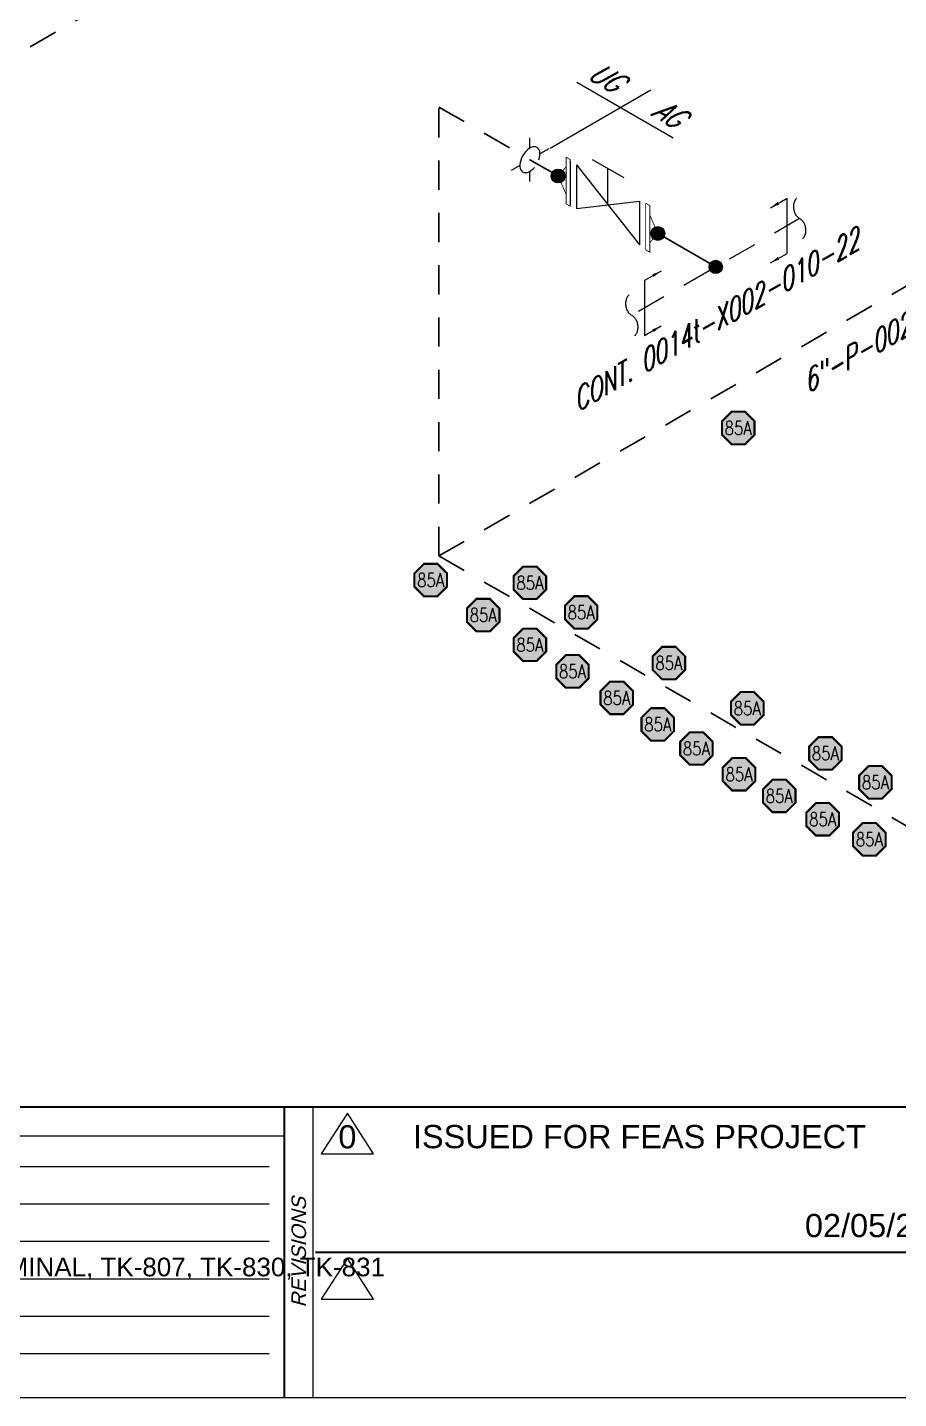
# Model space of a CAD drawing. Header units: inches. Extents: x 0.1 to 17.4, y 0.1 to 11.4.
# Drawn here: x 6.4 to 10.14, y 0.25 to 6.14 of the extents above; entities that cross this region are included whole.
import ezdxf
from ezdxf.enums import TextEntityAlignment as Align

# ---------------------------------------------------------------- set-up
doc = ezdxf.new("R2010")
doc.units = ezdxf.units.IN
doc.header["$MEASUREMENT"] = 0
doc.linetypes.add('HIDDEN2', pattern=[0.1875, 0.125, -0.0625])
for name, color, linetype in [('3', 1, 'Continuous'), ('BORDER', 3, 'Continuous'), ('BORDERTEXT', 7, 'Continuous'), ('COMP', 1, 'Continuous'), ('Continuation', 7, 'Continuous'), ('DL', 20, 'Continuous'), ('FITTINGS', 4, 'Continuous'), ('PART_PCML', 7, 'Continuous'), ('PIPE-ANNO', 150, 'HIDDEN2'), ('TEXT', 7, 'Continuous'), ('UNAS.PIPE', 251, 'Continuous'), ('WELD POINTS', 41, 'Continuous'), ('Welds', 7, 'Continuous')]:
    doc.layers.add(name, color=color, linetype=linetype)
doc.layers.add('PIPE', color=7, linetype='Continuous', lineweight=30)
doc.styles.add('FEASStandard', font='arial.ttf')
doc.styles.add('PART_Standard', font='romans', dxfattribs={"width": 0.8, "height": 0.09})
doc.styles.add('Richmond', font='arial.ttf')
doc.styles.add('SIMPLEX', font='ROMANS')
doc.dimstyles.new('Richmond', dxfattribs={"dimtxt": 0.18, "dimasz": 0.18, "dimexe": 0.18, "dimexo": 0.0625, "dimgap": 0.09, "dimtad": 0, "dimtih": 1, "dimtoh": 1, "dimdec": 4, "dimzin": 0, "dimdsep": 46, "dimtxsty": 'Richmond', "dimcen": 0.09, "dimadec": 0, "dimazin": 0, "dimtfac": 1, "dimtdec": 4, "dimtofl": 0, "dimtmove": 0, "dimatfit": 3, "dimfxl": 1, "dimtolj": 1, "dimtzin": 0, "dimarcsym": 0})

# ---------------------------------------------------------------- blocks, each defined once
blk = doc.blocks.new('Border')
blk.add_line((5.4322, 1.2439), (7.435, 1.2439))
for points in [[(5.4296, 1.0829), (7.435, 1.0829)], [(5.1365, 0.9222), (7.435, 0.9222)], [(4.9824, 0.7615), (7.435, 0.7615)], [(4.8221, 0.6009), (7.435, 0.6009)], [(4.9467, 0.4404), (7.435, 0.4404)]]:
    blk.add_lwpolyline(points)
at = {"layer": 'BORDER'}
for p, q in [((7.625, 0.25), (7.625, 1.5)), ((7.5, 1.375), (0.25, 1.375))]:
    blk.add_line(p, q, dxfattribs=at)
at = {"layer": 'BORDER', "const_width": 0.005}
blk.add_lwpolyline([(0.25, 0.25), (17.25, 0.25), (17.25, 11.25), (0.25, 11.25)], close=True, dxfattribs=at)
at = {"layer": 'BORDER', "const_width": 0.00833}
for points in [[(17.25, 1.5), (0.25, 1.5)], [(7.5, 0.25), (7.5, 1.5)], [(7.6336, 0.875), (10.375, 0.875)]]:
    blk.add_lwpolyline(points, dxfattribs=at)
at = {"layer": 'BORDERTEXT', "style": 'FEASStandard', "oblique": 15}
blk.add_text('REVISIONS', height=0.0625, rotation=90, dxfattribs=at).set_placement((7.5625, 0.875), align=Align.MIDDLE)
blk = doc.blocks.new('BORDER TEXT')
at = {"layer": 'BORDERTEXT'}
for tag, p, height, style in [('API_PIPE_CLASS', (5.4645, 1.2542), 0.08, 'Richmond'), ('MATERIAL1', (12.263, 1.2111), 0.08, 'Richmond'), ('P&ID_#1', (0.25, 1.0831), 0.0625, 'FEASStandard'), ('LINE_#1', (1.4866, 1.0831), 0.0625, 'FEASStandard'), ('CVX_PIPE_SPEC', (5.4619, 1.0932), 0.08, 'Richmond'), ('MATERIAL2', (12.263, 1.0395), 0.08, 'Richmond'), ('OP_TEMP', (5.1687, 0.9325), 0.08, 'Richmond'), ('P&ID_#2', (0.25, 0.9224), 0.0625, 'FEASStandard'), ('LINE_#2', (1.4866, 0.9224), 0.0625, 'FEASStandard'), ('MATERIAL3', (12.263, 0.868), 0.08, 'Richmond'), ('FROM', (5.0146, 0.7718), 0.08, 'Richmond'), ('P&ID_#3', (0.25, 0.7617), 0.0625, 'FEASStandard'), ('LINE_#3', (1.4866, 0.7617), 0.0625, 'FEASStandard'), ('MATERIAL4', (12.263, 0.6965), 0.08, 'Richmond'), ('P&ID_#4', (0.25, 0.601), 0.0625, 'FEASStandard'), ('LINE_#4', (1.4866, 0.601), 0.0625, 'FEASStandard'), ('TO', (4.8543, 0.6112), 0.08, 'Richmond'), ('MATERIAL5', (12.263, 0.5249), 0.08, 'Richmond'), ('MISC', (4.9789, 0.4506), 0.08, 'Richmond'), ('P&ID_#5', (0.25, 0.4403), 0.0625, 'FEASStandard'), ('LINE_#5', (1.4866, 0.4403), 0.0625, 'FEASStandard'), ('INSULATION', (12.9278, 0.4142), 0.0625, 'FEASStandard'), ('P&ID_#6', (0.25, 0.2796), 0.0625, 'FEASStandard'), ('LINE_#6', (1.4866, 0.2796), 0.0625, 'FEASStandard'), ('PWHT', (12.9278, 0.2806), 0.0625, 'FEASStandard')]:
    blk.add_attdef(tag, p, '', height=height, dxfattribs=dict(at, style=style))
at = {"layer": 'BORDERTEXT', "style": 'FEASStandard'}
for tag, p in [('DR.BY', (11.075, 0.5625)), ('DR.BY_DATE', (11.95, 0.5625)), ('CHK_BY', (11.075, 0.3542)), ('CHK._BY_DATE', (11.95, 0.3542))]:
    blk.add_attdef(tag, text='', height=0.1, dxfattribs=at).set_placement(p, align=Align.MIDDLE_CENTER)
at = {"layer": 'BORDERTEXT', "style": 'PART_Standard', "width": 0.8}
for tag, p in [('PLANT_NUMBER', (13.9375, 0.3836)), ('SYSTEM_NUMBER', (14.8125, 0.3836)), ('CIRCUIT_NUMBER', (15.6875, 0.3836)), ('SHEET_NUMBER', (16.5, 0.3836)), ('REVISION', (17.0625, 0.3836))]:
    blk.add_attdef(tag, text='', height=0.15, dxfattribs=at).set_placement(p, align=Align.MIDDLE_CENTER)
blk = doc.blocks.new('3_VALVE_FLANGE_GATE_30')
at = {"color": 0, "linetype": 'ByBlock', "lineweight": -2}
blk.add_wipeout([(-0.1624, -0.1875), (-0.1353, -0.1719), (0, 0), (0.1353, -0.0156), (0.1624, 0), (0.1624, 0.1875), (0.1353, 0.1719), (0, 0), (-0.1353, 0.0156), (-0.1624, 0)], dxfattribs=at)
for p, q in [((0.0677, 0.1953), (-0.0677, 0.1172)), ((0.1624, 0.1875), (0.1624, 0)), ((0.1353, 0.1719), (-0.1353, -0.1719)), ((0, 0), (0, 0.1563)), ((0.1353, 0.1719), (0.1353, -0.0156)), ((-0.1624, 0), (-0.1624, -0.1875)), ((-0.1353, 0.0156), (-0.1353, -0.1719)), ((0.1353, -0.0156), (-0.1353, 0.0156))]:
    blk.add_line(p, q, dxfattribs=at)
blk = doc.blocks.new('AM9A04')
at = {"const_width": 0.01}
blk.add_lwpolyline([(-0.05, -0.144), (-0.15, 0.087), (-0.05, 0.202)], dxfattribs=at)
at = {"linetype": 'Continuous', "const_width": 0.01}
blk.add_lwpolyline([(0, -0.289), (0, 0.289), (-0.05, 0.318), (-0.05, -0.26)], close=True, dxfattribs=at)
blk = doc.blocks.new('A09')
at = {"layer": 'Welds'}
h = blk.add_hatch(color=256, dxfattribs=at)
h.dxf.hatch_style = 1
h.paths.add_polyline_path([(-0.03, 0, 1), (0.03, 0, 1)])
blk.add_circle((0, 0), 0.03, dxfattribs=at)
blk = doc.blocks.new('*U16')
blk.add_wipeout([(0.052, -0.03), (0.0173, -0.07), (0.0173, -0.1101), (0, -0.1001), (0, 0.1001), (0.0173, 0.0901), (0.0173, 0.05)]).dxf.layer = 'COMP'
at = {"layer": '3', "zscale": 0.65}
blk.add_blockref('A09', (0.052, -0.03), dxfattribs=at)
at = {"layer": 'COMP', "xscale": 0.3466300616258731, "yscale": 0.3466300616258731, "zscale": 0.3466300616258731, "rotation": 180}
blk.add_blockref('AM9A04', (0, 0), dxfattribs=at)
blk = doc.blocks.new('1_BREAK-PIPE_PIPE_00')
at = {"color": 0, "linetype": 'ByBlock', "lineweight": -2}
for centre, major_axis in [((-0.03, 0.092), (0, -0.101)), ((0.03, -0.092), (0, 0.101))]:
    blk.add_ellipse(centre, major_axis=major_axis, ratio=0.711978, start_param=0.427466, end_param=3.141593, dxfattribs=at)
blk = doc.blocks.new('1_Tilde_00')
at = {"layer": 'PIPE-ANNO', "xscale": -0.5000000000000001, "yscale": 0.5, "zscale": 0.5}
blk.add_blockref('1_BREAK-PIPE_PIPE_00', (0, 0), dxfattribs=at)
blk = doc.blocks.new('2_WELD_SINGLE_00')
at = {"linetype": 'ByBlock', "lineweight": -2}
h = blk.add_hatch(color=0, dxfattribs=at)
edge = h.paths.add_edge_path()
edge.add_arc((0, 0), 0.0143, 0, 360)
at = {"color": 0, "linetype": 'ByBlock', "lineweight": -2}
blk.add_circle((0, 0), 0.0143, dxfattribs=at)
blk = doc.blocks.new('AG UG SYMBOL')
blk.add_wipeout([(0, 0), (-0.0315, -0.0546), (0.0315, -0.0546)]).dxf.layer = 'FITTINGS'
at = {"layer": 'FITTINGS', "linetype": 'ByBlock', "lineweight": -2}
for p, q in [((-0.0812, 0.0469), (-0.0433, 0.025)), ((0.0812, 0.0469), (0.0433, 0.025)), ((-0.0433, -0.025), (-0.0812, -0.0469)), ((0.0433, -0.025), (0.0812, -0.0469))]:
    blk.add_line(p, q, dxfattribs=at)
at = {"layer": 'FITTINGS'}
blk.add_ellipse((0, 0), major_axis=(-0.0612, 0), ratio=0.57735, start_param=5.03414, end_param=10.673824, dxfattribs=at)
blk = doc.blocks.new('*U30')
at = {"layer": 'PIPE-ANNO', "linetype": 'Continuous'}
for p, q in [((0.0866, 0.05), (0.5196, 0.3)), ((0.2019, 0.3334), (0.6155, 0.0946))]:
    blk.add_line(p, q, dxfattribs=at)
at = {"layer": 'TEXT', "style": 'PART_Standard', "oblique": 30, "width": 0.8}
blk.add_attdef('SPEC_2_30/30', text='', height=0.09, rotation=330, dxfattribs=at).set_placement((0.6215, 0.1335), align=Align.RIGHT)
blk.add_attdef('SPEC_1_30/30', (0.2416, 0.3528), '', height=0.09, rotation=330, dxfattribs=at)
blk = doc.blocks.new('1_Cont_30')
at = {"layer": 'Continuation', "style": 'PART_Standard', "oblique": 30, "width": 0.8}
blk.add_attdef('CONT', (0, 0), '', height=0.09, rotation=30, dxfattribs=at)
blk = doc.blocks.new('PART_PCML')
blk.add_hatch(color=0).paths.add_polyline_path([(-0.0699, -0.029), (-0.029, -0.0699), (0.029, -0.0699), (0.0699, -0.029), (0.0699, 0.029), (0.029, 0.0699), (-0.029, 0.0699), (-0.0699, 0.029)])
at = {"color": 7, "const_width": 0.009}
blk.add_lwpolyline([(-0.0699, 0.029), (-0.029, 0.0699), (0.029, 0.0699), (0.0699, 0.029), (0.0699, -0.029), (0.029, -0.0699), (-0.029, -0.0699), (-0.0699, -0.029), (-0.0699, 0.029), (-0.029, 0.0699)], dxfattribs=at)
at = {"color": 18, "true_color": 0x000000}
blk.add_lwpolyline([(-0.029, 0.0699), (-0.0699, 0.029), (-0.0699, -0.029), (-0.029, -0.0699), (0.029, -0.0699), (0.0699, -0.029), (0.0699, 0.029), (0.029, 0.0699)], close=True, dxfattribs=at)
at = {"color": 7, "true_color": 0xffffff, "style": 'SIMPLEX', "width": 0.8, "flags": 1}
for tag, p in [('CIRCUIT', (-0.0939, 0.0889)), ('DM', (-0.0527, -0.1332)), ('TYPE', (-0.0749, -0.2043))]:
    blk.add_attdef(tag, p, '', height=0.0586, dxfattribs=at)
at = {"color": 7, "true_color": 0xffffff, "style": 'SIMPLEX', "width": 0.8}
blk.add_attdef('DMDISP', text='', height=0.0586, dxfattribs=at).set_placement((0, 0), align=Align.MIDDLE_CENTER)
blk = doc.blocks.new('1_Text_30')
at = {"layer": 'TEXT', "style": 'PART_Standard', "oblique": 30, "width": 0.8}
blk.add_attdef('TEXT', (0, 0), '', height=0.09, rotation=30, dxfattribs=at)
blk = doc.blocks.new('*U48')
at = {"color": 20, "linetype": 'ByBlock', "ltscale": 0.7}
blk.add_line((0.0541, 0.1498), (0.0541, -0.0873), dxfattribs=at)
for points in [[(0.1257, 0.191), (0.0541, 0.1498)], [(0.1257, -0.0459), (0.0541, -0.0873)]]:
    blk.add_leader(points, dimstyle='Richmond', override={"dimasz": 0.04, "dimgap": 0.09, "dimtad": 0}, dxfattribs=at)
blk = doc.blocks.new('*U47')
at = {"color": 20, "linetype": 'ByBlock', "ltscale": 0.7}
blk.add_line((-0.0541, -0.1498), (-0.0541, 0.0873), dxfattribs=at)
for points in [[(-0.1257, 0.0459), (-0.0541, 0.0873)], [(-0.1257, -0.191), (-0.0541, -0.1498)]]:
    blk.add_leader(points, dimstyle='Richmond', override={"dimasz": 0.04, "dimgap": 0.09, "dimtad": 0}, dxfattribs=at)

msp = doc.modelspace()

# ---------------------------------------------------------------- linework, layer by layer
at = {"layer": 'BORDERTEXT'}
for points in [[(7.7717, 1.474), (7.6588, 1.2984), (7.8845, 1.2984)], [(7.7717, 0.849), (7.6588, 0.6734), (7.8845, 0.6734)]]:
    msp.add_lwpolyline(points, close=True, dxfattribs=at)
at = {"layer": 'PIPE', "linetype": 'HIDDEN2'}
for p, q in [((8.1651, 3.87), (8.1651, 5.8002)), ((8.1651, 5.8002), (8.5566, 5.5742)), ((8.5566, 5.5742), (8.678, 5.5041)), ((8.1651, 3.87), (11.2334, 2.0986))]:
    msp.add_line(p, q, dxfattribs=at)
at = {"layer": 'PIPE'}
msp.add_line((8.678, 5.5041), (9.3558, 5.1128), dxfattribs=at)

# ---------------------------------------------------------------- block references
msp.add_blockref('1_Text_30', (9.7495, 4.5674)).add_auto_attribs({'TEXT': '6"-P-0027-15A'})
at = {"layer": 'BORDER'}
msp.add_blockref('Border', (0, 0), dxfattribs=at)
at = {"layer": 'BORDERTEXT'}
ref = msp.add_blockref('BORDER TEXT', (0, 0), dxfattribs=at)
ref.add_attrib('FROM', '14b CRUDE BARGE TERMINAL, TK-807, TK-830, TK-831', (5.0146, 0.7718), dxfattribs={"height": 0.08, "style": 'Richmond'})
at = {"layer": 'DL'}
for name, p in [('*U47', (9.7167, 5.3211)), ('*U48', (8.9949, 4.9044))]:
    msp.add_blockref(name, p, dxfattribs=at)
at = {"layer": 'PART_PCML', "color": 13}
for p in [(9.4524, 4.4202), (8.1299, 3.7659), (8.5568, 3.7542), (8.3558, 3.6155), (8.7771, 3.627), (8.5565, 3.4876), (9.1543, 3.4093), (8.7398, 3.3735), (8.9301, 3.2595), (9.4915, 3.2145), (9.1065, 3.1454), (9.2726, 3.0417), (9.8273, 3.0207), (9.4559, 2.9311), (10.0425, 2.8964), (9.6289, 2.8377), (9.8157, 2.7375), (10.0164, 2.6511)]:
    msp.add_blockref('PART_PCML', p, dxfattribs=at).add_auto_attribs({'DMDISP': '85A'})
at = {"layer": 'UNAS.PIPE', "rotation": 185.5079738379507}
for p in [(9.7167, 5.3211), (8.9949, 4.9044)]:
    msp.add_blockref('1_Tilde_00', p, dxfattribs=at)
at = {"layer": 'WELD POINTS', "xscale": 2, "yscale": 2}
msp.add_blockref('2_WELD_SINGLE_00', (9.3558, 5.1128), dxfattribs=at)

# ---------------------------------------------------------------- texts
at = {"layer": 'BORDERTEXT', "style": 'FEASStandard'}
msp.add_text('ISSUED FOR FEAS PROJECT', height=0.1, dxfattribs=at).set_placement((9.0276, 1.3726), align=Align.MIDDLE_CENTER)
for tag, text, p in [('0', '', (7.7717, 1.3716)), ('02/05/26', '-', (10.0112, 0.9901))]:
    msp.add_attdef(tag, text=text, height=0.1, dxfattribs=at).set_placement(p, align=Align.MIDDLE_CENTER)

# ---------------------------------------------------------------- next in the draw order: block references
at = {"layer": 'FITTINGS', "xscale": -1}
msp.add_blockref('3_VALVE_FLANGE_GATE_30', (8.8924, 5.3803), dxfattribs=at)

# ---------------------------------------------------------------- next in the draw order: block references
at = {"layer": 'COMP', "ltscale": 0.65, "rotation": 180}
msp.add_blockref('*U16', (8.73, 5.4741), dxfattribs=at)
at = {"layer": 'COMP', "ltscale": 0.65}
msp.add_blockref('*U16', (9.0548, 5.2866), dxfattribs=at)

# ---------------------------------------------------------------- next in the draw order: linework, layer by layer
at = {"layer": 'UNAS.PIPE', "linetype": 'HIDDEN2'}
msp.add_line((9.7167, 5.3211), (8.9949, 4.9044), dxfattribs=at)

# ---------------------------------------------------------------- next in the draw order: block references
at = {"layer": 'Continuation'}
msp.add_blockref('1_Cont_30', (8.7598, 4.4888), dxfattribs=at).add_auto_attribs({'CONT': 'CONT. 0014t-X002-010-22'})
at = {"layer": 'FITTINGS', "rotation": 240.0000000000006}
msp.add_blockref('AG UG SYMBOL', (8.5566, 5.5742), dxfattribs=at)

# ---------------------------------------------------------------- next in the draw order: linework, layer by layer
at = {"layer": 'PIPE', "linetype": 'HIDDEN2'}
for p, q in [((8.8545, 7.472), (5.3904, 5.472)), ((8.1651, 3.87), (11.6293, 5.87))]:
    msp.add_line(p, q, dxfattribs=at)

# ---------------------------------------------------------------- next in the draw order: block references
at = {"layer": 'PIPE-ANNO'}
msp.add_blockref('*U30', (8.5566, 5.5742), dxfattribs=at).add_auto_attribs({'SPEC_1_30/30': 'UG', 'SPEC_2_30/30': 'AG'})

doc.saveas('drawing.dxf')
